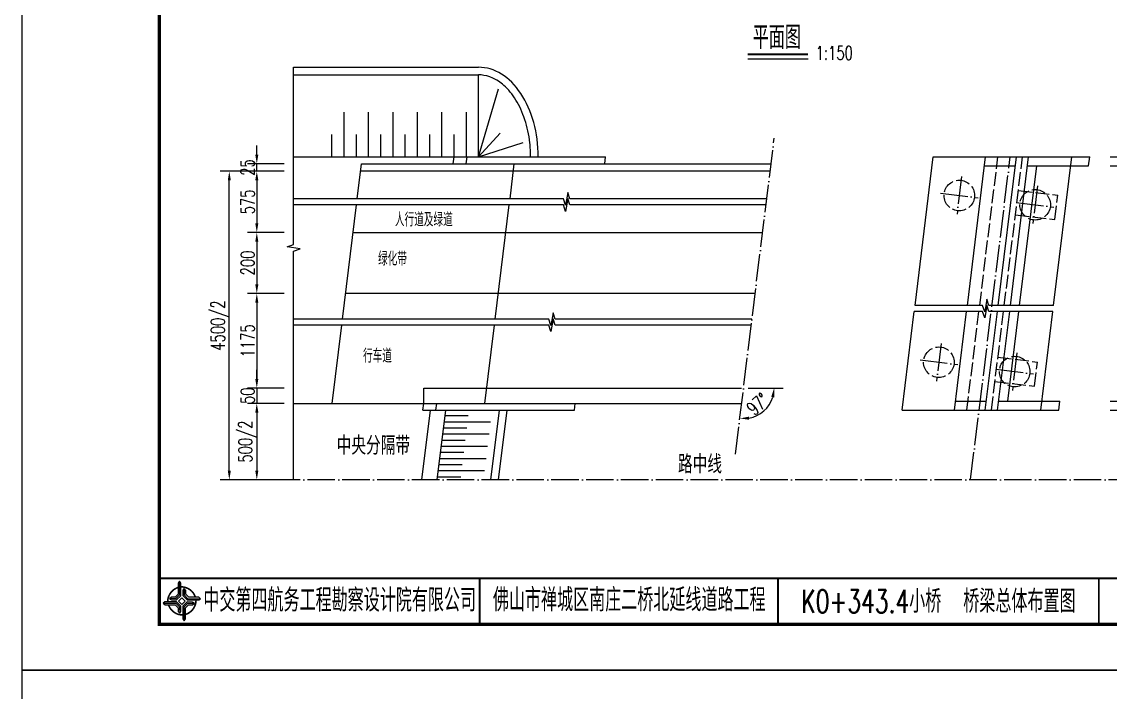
# Model space of a CAD drawing. Header units: millimetres. Extents: x -51 to 12129, y -1309 to -715.
# Drawn here: x -50.7 to 186.8, y -1016.5 to -870.3 of the extents above; entities that cross this region are included whole.
import ezdxf
from ezdxf.enums import TextEntityAlignment as Align

# ---------------------------------------------------------------- set-up
doc = ezdxf.new("R2010")
doc.units = ezdxf.units.MM
doc.header["$LTSCALE"] = 0.25
doc.linetypes.add('ACAD_ISO02W100', pattern=[15, 12, -3])
doc.linetypes.add('ACAD_ISO04W100', pattern=[30, 24, -3, 0, -3])
for name, color, linetype in [('中心线', 3, 'ACAD_ISO04W100'), ('图框', 7, 'Continuous'), ('尺寸标注', 2, 'Continuous'), ('文字', 7, 'Continuous'), ('文字字符', 7, 'Continuous'), ('标注', 4, 'Continuous'), ('粗虚线', 1, 'Continuous'), ('轮廓线', 1, 'Continuous')]:
    doc.layers.add(name, color=color, linetype=linetype)
doc.styles.get("Standard").update_dxf_attribs({"font": 'simplex1.shx', "width": 0.7, "bigfont": 'hztxt.shx'})
doc.dimstyles.new('比例1：150', dxfattribs={"dimtxt": 3, "dimasz": 2, "dimexe": 2, "dimexo": 1, "dimgap": 0.5, "dimtad": 1, "dimlfac": 15, "dimzin": 13, "dimdsep": 46, "dimtxsty": 'Standard', "dimcen": -0.09, "dimclrd": 256, "dimclre": 256, "dimclrt": 7, "dimaunit": 1, "dimadec": 0, "dimazin": 2, "dimtfac": 0.0005, "dimtix": 1, "dimtmove": 2, "dimatfit": 3, "dimfxl": 0, "dimtolj": 1, "dimtzin": 13, "dimarcsym": 0})
doc.dimstyles.new('比例1：200', dxfattribs={"dimtxt": 3, "dimasz": 2, "dimexe": 2, "dimexo": 1, "dimgap": 0.5, "dimtad": 1, "dimlfac": 20, "dimzin": 13, "dimdsep": 46, "dimtxsty": 'Standard', "dimcen": -0.09, "dimclrd": 256, "dimclre": 256, "dimclrt": 7, "dimaunit": 1, "dimadec": 0, "dimazin": 2, "dimtfac": 0.0005, "dimtix": 1, "dimtmove": 2, "dimatfit": 3, "dimfxl": 0, "dimtolj": 1, "dimtzin": 13, "dimarcsym": 0})

# ---------------------------------------------------------------- blocks, each defined once
blk = doc.blocks.new('tb')
at = {"lineweight": -3}
h = blk.add_hatch(color=256, dxfattribs=at)
h.paths.add_polyline_path([(-1.23, -0.13), (-3.78, -0.14), (-4.14, -0.41), (-1.4, -0.44), (-0.56, -1.24), (-0.54, -2.62), (-0.27, -2.2), (-0.26, -1.06)])
h.paths.add_polyline_path([(0.13, -1.08), (0.14, -3.86), (0.41, -4.26), (0.44, -1.24), (1.25, -0.43), (2.66, -0.43), (2.26, -0.16), (1.07, -0.15)])
h.paths.add_polyline_path([(1.08, 0.3), (3.62, 0.3), (4.02, 0.56), (1.25, 0.57), (0.43, 1.39), (0.43, 2.8), (0.16, 2.41), (0.15, 1.24)])
h.paths.add_polyline_path([(-0.28, 1.21), (-0.28, 3.99), (-0.56, 4.39), (-0.57, 1.41), (-1.38, 0.6), (-2.74, 0.56), (-2.33, 0.3), (-1.2, 0.29)])
for p, q in [((-0.56, 4.39), (-0.57, 1.41)), ((0.43, 2.8), (0.43, 1.39)), ((-1.38, 0.6), (-2.74, 0.56)), ((-0.57, 1.41), (-1.38, 0.6)), ((0.43, 1.39), (1.25, 0.57)), ((1.25, 0.57), (4.02, 0.56)), ((-4.14, -0.41), (-1.4, -0.44)), ((-1.4, -0.44), (-0.56, -1.24)), ((-0.56, -1.24), (-0.54, -2.62)), ((0.41, -4.26), (0.44, -1.24)), ((0.44, -1.24), (1.25, -0.43)), ((1.25, -0.43), (2.66, -0.43))]:
    blk.add_line(p, q, dxfattribs=at)
at = {"lineweight": -3, "const_width": 0.35, "flags": 128}
for points in [[(-0.9, 3.02, 0.324167), (-3.16, -0.14)], [(2.88, 0.92, 0.324403), (-0.24, 3.15)], [(0.75, -2.86, 0.325418), (3.02, 0.26)], [(-2.98, -0.76, 0.322976), (0.14, -2.98)]]:
    blk.add_lwpolyline(points, format="xyb", dxfattribs=at)
at = {"lineweight": -3, "flags": 128}
for points in [[(-0.9, 3.99), (-0.9, 1.58), (-1.53, 0.91), (-2.34, 0.91), (-2.74, 0.56), (-2.33, 0.3), (-1.2, 0.29), (-0.28, 1.21), (-0.28, 3.99), (-0.56, 4.39)], [(3.62, 0.92), (1.43, 0.92), (0.77, 1.54), (0.77, 2.38), (0.43, 2.8), (0.16, 2.41), (0.15, 1.24), (1.08, 0.3), (3.62, 0.3), (4.02, 0.56)], [(-0.04, 0.77), (0.68, 0.04), (-0.04, -0.69), (-0.77, 0.05)], [(-3.73, -0.76), (-1.54, -0.76), (-0.89, -1.39), (-0.89, -2.21), (-0.54, -2.62), (-0.27, -2.2), (-0.26, -1.06), (-1.23, -0.13), (-3.78, -0.14), (-4.14, -0.41)], [(0.75, -3.85), (0.75, -1.43), (1.4, -0.78), (2.26, -0.78), (2.66, -0.43), (2.26, -0.16), (1.07, -0.15), (0.13, -1.08), (0.14, -3.86), (0.41, -4.26)]]:
    blk.add_lwpolyline(points, close=True, dxfattribs=at)
blk = doc.blocks.new('*D1186')
at = {"layer": 'Defpoints', "color": 0}
for p in [(0.61, -901.21), (17.31, -901.21), (17.31, -902.87)]:
    blk.add_point(p, dxfattribs=at)
at = {"layer": '标注', "lineweight": -2}
for p, q in [((0.61, -899.21), (0.61, -897.21)), ((6.61, -901.21), (-1.39, -901.21)), ((0.61, -902.87), (0.61, -901.21)), ((6.61, -902.87), (-1.39, -902.87)), ((0.61, -904.87), (0.61, -906.87))]:
    blk.add_line(p, q, dxfattribs=at)
at = {"layer": '标注'}
for points in [[(0.28, -899.21), (0.95, -899.21), (0.61, -901.21)], [(0.28, -904.87), (0.95, -904.87), (0.61, -902.87)]]:
    blk.add_solid(points, dxfattribs=at)
at = {"layer": '标注', "color": 7, "insert": (-1.39, -902.04), "char_height": 3, "attachment_point": 5, "rotation": 90}
blk.add_mtext('\\A1;25', dxfattribs=at)
blk = doc.blocks.new('*D1187')
at = {"layer": 'Defpoints', "color": 0}
for p in [(16.64, -902.87), (0.61, -916.21), (16.64, -916.21)]:
    blk.add_point(p, dxfattribs=at)
at = {"layer": '标注', "lineweight": -2}
for p, q in [((6.61, -902.87), (-1.39, -902.87)), ((0.61, -904.87), (0.61, -914.21)), ((6.61, -916.21), (-1.39, -916.21))]:
    blk.add_line(p, q, dxfattribs=at)
at = {"layer": '标注'}
for points in [[(0.28, -904.87), (0.95, -904.87), (0.61, -902.87)], [(0.28, -914.21), (0.95, -914.21), (0.61, -916.21)]]:
    blk.add_solid(points, dxfattribs=at)
at = {"layer": '标注', "color": 7, "insert": (-1.39, -909.54), "char_height": 3, "attachment_point": 5, "rotation": 90}
blk.add_mtext('\\A1;575', dxfattribs=at)
blk = doc.blocks.new('*D1188')
at = {"layer": 'Defpoints', "color": 0}
for p in [(16.64, -916.21), (0.61, -929.54), (16.64, -929.54)]:
    blk.add_point(p, dxfattribs=at)
at = {"layer": '标注', "lineweight": -2}
for p, q in [((6.61, -916.21), (-1.39, -916.21)), ((0.61, -918.21), (0.61, -927.54)), ((6.61, -929.54), (-1.39, -929.54))]:
    blk.add_line(p, q, dxfattribs=at)
at = {"layer": '标注'}
for points in [[(0.28, -918.21), (0.95, -918.21), (0.61, -916.21)], [(0.28, -927.54), (0.95, -927.54), (0.61, -929.54)]]:
    blk.add_solid(points, dxfattribs=at)
at = {"layer": '标注', "color": 7, "insert": (-1.39, -922.87), "char_height": 3, "attachment_point": 5, "rotation": 90}
blk.add_mtext('\\A1;200', dxfattribs=at)
blk = doc.blocks.new('*D1189')
at = {"layer": 'Defpoints', "color": 0}
for p in [(16.64, -929.54), (0.61, -950.14), (29.02, -950.14)]:
    blk.add_point(p, dxfattribs=at)
at = {"layer": '标注', "lineweight": -2}
for p, q in [((6.61, -929.54), (-1.39, -929.54)), ((0.61, -931.54), (0.61, -948.14)), ((6.61, -950.14), (-1.39, -950.14))]:
    blk.add_line(p, q, dxfattribs=at)
at = {"layer": '标注'}
for points in [[(0.28, -931.54), (0.95, -931.54), (0.61, -929.54)], [(0.28, -948.14), (0.95, -948.14), (0.61, -950.14)]]:
    blk.add_solid(points, dxfattribs=at)
at = {"layer": '标注', "color": 7, "insert": (-1.39, -939.84), "char_height": 3, "attachment_point": 5, "rotation": 90}
blk.add_mtext('\\A1;1175', dxfattribs=at)
blk = doc.blocks.new('*D1190')
at = {"layer": 'Defpoints', "color": 0}
for p in [(29.02, -950.14), (0.61, -953.48), (29.02, -953.48)]:
    blk.add_point(p, dxfattribs=at)
at = {"layer": '标注', "lineweight": -2}
for p, q in [((0.61, -948.14), (0.61, -946.14)), ((6.61, -950.14), (-1.39, -950.14)), ((0.61, -950.14), (0.61, -953.48)), ((6.61, -953.48), (-1.39, -953.48)), ((0.61, -955.48), (0.61, -957.48))]:
    blk.add_line(p, q, dxfattribs=at)
at = {"layer": '标注'}
for points in [[(0.28, -948.14), (0.95, -948.14), (0.61, -950.14)], [(0.28, -955.48), (0.95, -955.48), (0.61, -953.48)]]:
    blk.add_solid(points, dxfattribs=at)
at = {"layer": '标注', "color": 7, "insert": (-1.39, -951.81), "char_height": 3, "attachment_point": 5, "rotation": 90}
blk.add_mtext('\\A1;50', dxfattribs=at)
blk = doc.blocks.new('*D1191')
at = {"layer": 'Defpoints', "color": 0}
for p in [(21.97, -953.48), (0.61, -970.14), (21.97, -970.14)]:
    blk.add_point(p, dxfattribs=at)
at = {"layer": '标注', "lineweight": -2}
for p, q in [((6.61, -953.48), (-1.39, -953.48)), ((0.61, -955.48), (0.61, -968.14)), ((6.61, -970.14), (-1.39, -970.14))]:
    blk.add_line(p, q, dxfattribs=at)
at = {"layer": '标注'}
for points in [[(0.28, -955.48), (0.95, -955.48), (0.61, -953.48)], [(0.28, -968.14), (0.95, -968.14), (0.61, -970.14)]]:
    blk.add_solid(points, dxfattribs=at)
at = {"layer": '标注', "color": 7, "insert": (-1.39, -961.81), "char_height": 3, "attachment_point": 5, "rotation": 90}
blk.add_mtext('\\A1;500/2', dxfattribs=at)
blk = doc.blocks.new('*D1192')
at = {"layer": 'Defpoints', "color": 0}
for p in [(-5.39, -902.87), (15.31, -902.87), (10.26, -970.14)]:
    blk.add_point(p, dxfattribs=at)
at = {"layer": '标注', "lineweight": -2}
for p, q in [((0.61, -902.87), (-7.39, -902.87)), ((-5.39, -968.14), (-5.39, -904.87)), ((0.61, -970.14), (-7.39, -970.14))]:
    blk.add_line(p, q, dxfattribs=at)
at = {"layer": '标注'}
for points in [[(-5.72, -904.87), (-5.05, -904.87), (-5.39, -902.87)], [(-5.72, -968.14), (-5.05, -968.14), (-5.39, -970.14)]]:
    blk.add_solid(points, dxfattribs=at)
at = {"layer": '标注', "color": 7, "insert": (-7.39, -936.51), "char_height": 3, "attachment_point": 5, "rotation": 90}
blk.add_mtext('\\A1;4500/2', dxfattribs=at)
blk = doc.blocks.new('*D1202')
at = {"layer": 'Defpoints', "color": 0}
for p in [(183.69, -899.71), (183.44, -901.71), (192.83, -901.71)]:
    blk.add_point(p, dxfattribs=at)
at = {"layer": '标注', "lineweight": -2}
for p, q in [((192.83, -897.71), (192.83, -895.71)), ((186.83, -899.71), (194.83, -899.71)), ((192.83, -899.71), (192.83, -901.71)), ((186.83, -901.71), (194.83, -901.71)), ((192.83, -903.71), (192.83, -905.71))]:
    blk.add_line(p, q, dxfattribs=at)
at = {"layer": '标注'}
for points in [[(192.49, -897.71), (193.16, -897.71), (192.83, -899.71)], [(192.49, -903.71), (193.16, -903.71), (192.83, -901.71)]]:
    blk.add_solid(points, dxfattribs=at)
at = {"layer": '标注', "color": 7, "insert": (190.83, -900.71), "char_height": 3, "attachment_point": 5, "rotation": 90}
blk.add_mtext('\\A1;30', dxfattribs=at)
blk = doc.blocks.new('*D1203')
at = {"layer": 'Defpoints', "color": 0}
for p in [(183.44, -901.71), (177.15, -952.98), (192.83, -952.98)]:
    blk.add_point(p, dxfattribs=at)
at = {"layer": '标注', "lineweight": -2}
for p, q in [((186.83, -901.71), (194.83, -901.71)), ((192.83, -903.71), (192.83, -950.98)), ((186.83, -952.98), (194.83, -952.98))]:
    blk.add_line(p, q, dxfattribs=at)
at = {"layer": '标注'}
for points in [[(192.49, -903.71), (193.16, -903.71), (192.83, -901.71)], [(192.49, -950.98), (193.16, -950.98), (192.83, -952.98)]]:
    blk.add_solid(points, dxfattribs=at)
at = {"layer": '标注', "color": 7, "insert": (190.83, -927.34), "char_height": 3, "attachment_point": 5, "rotation": 90}
blk.add_mtext('\\A1;2010', dxfattribs=at)
blk = doc.blocks.new('*D1204')
at = {"layer": 'Defpoints', "color": 0}
for p in [(177.15, -952.98), (177.15, -954.98), (192.83, -954.98)]:
    blk.add_point(p, dxfattribs=at)
at = {"layer": '标注', "lineweight": -2}
for p, q in [((192.83, -950.98), (192.83, -948.98)), ((186.83, -952.98), (194.83, -952.98)), ((192.83, -952.98), (192.83, -954.98)), ((186.83, -954.98), (194.83, -954.98)), ((192.83, -956.98), (192.83, -958.98))]:
    blk.add_line(p, q, dxfattribs=at)
at = {"layer": '标注'}
for points in [[(192.49, -950.98), (193.16, -950.98), (192.83, -952.98)], [(192.49, -956.98), (193.16, -956.98), (192.83, -954.98)]]:
    blk.add_solid(points, dxfattribs=at)
at = {"layer": '标注', "color": 7, "insert": (190.83, -953.98), "char_height": 3, "attachment_point": 5, "rotation": 90}
blk.add_mtext('\\A1;30', dxfattribs=at)
blk = doc.blocks.new('*D1259')
at = {"lineweight": -2}
blk.add_line((107.81, -950.14), (115.49, -950.14), dxfattribs=at)
blk.add_arc((106.81, -950.14), 6.68, 280.2187, 342.7813, dxfattribs=at)
for points in [[(112.86, -952.07), (113.52, -952.17), (113.49, -950.14)], [(108, -957.05), (107.98, -956.38), (105.99, -956.77)]]:
    blk.add_solid(points)
at = {"layer": 'Defpoints', "color": 0}
for p in [(113.5, -895.64), (37.05, -950.14), (106.4, -950.14), (109.67, -956.18), (105.04, -964.58)]:
    blk.add_point(p, dxfattribs=at)
at = {"color": 7, "insert": (109.91, -953.65), "char_height": 3, "attachment_point": 5, "rotation": 41.5}
blk.add_mtext('\\A1;97°', dxfattribs=at)
blk = doc.blocks.new('123')
at = {"layer": '图框', "color": 2}
blk.add_lwpolyline([(369.33, -1011.65), (369.33, -714.65), (-50.67, -714.65), (-50.67, -1011.65)], close=True, dxfattribs=at)

msp = doc.modelspace()

# ---------------------------------------------------------------- linework, layer by layer
for points, const_width in [([(359.33091, -724.65472), (-20.66909, -724.65472), (-20.66909, -1001.65472), (359.33091, -1001.65472), (359.33091, -724.65472)], 0.7), ([(-20.66909, -991.65472), (359.33091, -991.65472)], 0.4)]:
    msp.add_lwpolyline(points, dxfattribs=dict(const_width=const_width))
at = {"ltscale": 2}
for points in [[(8.64925, -970.14332), (8.64925, -920.25733), (10.04925, -919.79067), (7.24925, -919.324), (8.64925, -918.85733), (8.64925, -880.17418)], [(111.87602, -908.87418), (68.93009, -908.87418), (68.46342, -907.47418), (67.99675, -910.27418), (67.53009, -908.87418), (8.64925, -908.87418)], [(111.71231, -910.20752), (68.93009, -910.20752), (68.46342, -908.80752), (67.99675, -911.60752), (67.53009, -910.20752), (8.64925, -910.20752)], [(174.45487, -932.12336), (160.35863, -932.12336), (159.89197, -930.72336), (159.4253, -933.52336), (158.95863, -932.12336), (144.22954, -932.12336)], [(174.29116, -933.45669), (160.35863, -933.45669), (159.89197, -932.05669), (159.4253, -934.85669), (158.95863, -933.45669), (144.06582, -933.45669)], [(108.65545, -935.10369), (65.70951, -935.10369), (65.24284, -933.70369), (64.77618, -936.50369), (64.30951, -935.10369), (8.64925, -935.10369)], [(108.49173, -936.43702), (65.70951, -936.43702), (65.24284, -935.03702), (64.77618, -937.83702), (64.30951, -936.43702), (8.64925, -936.43702)]]:
    msp.add_lwpolyline(points, dxfattribs=at)
at = {"layer": '中心线'}
for p, q in [((105.03615, -964.58048), (113.5004, -895.64468)), ((156.35742, -970.10848), (165.00157, -899.70752)), ((154.39606, -904.02706), (153.38625, -912.25127)), ((170.93853, -906.05822), (169.92873, -914.28243)), ((149.77905, -907.63426), (158.00326, -908.64407)), ((166.32153, -909.66542), (174.54573, -910.67523)), ((149.92981, -940.40173), (148.92, -948.62594)), ((166.47228, -942.4329), (165.46248, -950.6571)), ((145.3128, -944.00894), (153.53701, -945.01874)), ((161.85528, -946.0401), (170.07949, -947.0499)), ((192.45827, -970.14332), (4.63412, -970.14332))]:
    msp.add_line(p, q, dxfattribs=at)
at = {"layer": '图框', "const_width": 0.4}
for points in [[(49.22434, -991.65472), (49.22434, -1001.65472)], [(114.33091, -1001.65472), (114.33091, -991.65472)], [(184.33091, -1001.65472), (184.33091, -991.65472)]]:
    msp.add_lwpolyline(points, dxfattribs=at)
at = {"layer": '尺寸标注', "linetype": 'Continuous'}
for p, q in [((49.00155, -899.70752), (53.32871, -884.90547)), ((19.66822, -899.70752), (19.66822, -889.94085)), ((25.00155, -899.70752), (25.00155, -889.94085)), ((30.33488, -899.70752), (30.33488, -889.94085)), ((35.66822, -899.70752), (35.66822, -889.94085)), ((41.00155, -899.70752), (41.00155, -889.94085)), ((46.33488, -899.70752), (46.33488, -889.94085)), ((17.00155, -899.70752), (17.00155, -894.82418)), ((22.33488, -899.70752), (22.33488, -894.82418)), ((27.66822, -899.70752), (27.66822, -894.82418)), ((33.00155, -899.70752), (33.00155, -894.82418)), ((38.33488, -899.70752), (38.33488, -894.82418)), ((43.66822, -899.70752), (43.66822, -894.82418)), ((49.00155, -899.70752), (53.71139, -894.58176)), ((49.00155, -899.70752), (58.73121, -896.62258)), ((41.71877, -956.14332), (46.75632, -956.14332)), ((41.39135, -958.80998), (46.4289, -958.80998)), ((41.55506, -957.47665), (51.63016, -957.47665)), ((41.06392, -961.47665), (46.10147, -961.47665)), ((41.22763, -960.14332), (51.30273, -960.14332)), ((40.73649, -964.14332), (45.77404, -964.14332)), ((40.90021, -962.80998), (50.97531, -962.80998)), ((40.57278, -965.47665), (50.64788, -965.47665)), ((40.24536, -968.14332), (50.32046, -968.14332)), ((40.40907, -966.80998), (45.44662, -966.80998)), ((40.08164, -969.47665), (45.11919, -969.47665))]:
    msp.add_line(p, q, dxfattribs=at)
at = {"layer": '文字'}
msp.add_line((107.74356, -878.34415), (120.90118, -878.34415), dxfattribs=at)
at = {"layer": '文字', "const_width": 0.4}
msp.add_lwpolyline([(107.74356, -877.34415), (120.90118, -877.34415)], dxfattribs=at)
at = {"layer": '粗虚线', "linetype": 'ACAD_ISO02W100'}
for p, q in [((158.33471, -932.12336), (162.31488, -899.70752)), ((163.7081, -932.12336), (167.68826, -899.70752)), ((166.78843, -907.03606), (175.3905, -908.09226)), ((174.74053, -913.38584), (175.3905, -908.09226)), ((166.13846, -912.32964), (174.74053, -913.38584)), ((155.52868, -954.97665), (158.171, -933.45669)), ((160.90207, -954.97665), (163.54438, -933.45669)), ((162.32218, -943.41073), (170.92425, -944.46693)), ((170.27428, -949.76051), (170.92425, -944.46693)), ((161.67221, -948.70431), (170.27428, -949.76051))]:
    msp.add_line(p, q, dxfattribs=at)
for centre in [(153.89116, -908.13917), (170.43363, -910.17033), (149.42491, -944.51384), (165.96738, -946.545)]:
    msp.add_circle(centre, 3.33333, dxfattribs=at)
at = {"layer": '轮廓线'}
for p, q in [((8.64925, -880.17418), (49.00155, -880.17418)), ((8.64925, -881.84085), (49.00155, -881.84085)), ((49.00155, -899.70752), (49.00155, -881.84085)), ((8.64925, -899.70752), (76.70768, -899.70752)), ((43.46404, -901.20752), (43.64822, -899.70752)), ((46.2982, -901.20752), (46.48238, -899.70752)), ((76.5235, -901.20752), (76.70768, -899.70752)), ((144.22954, -932.12336), (148.2097, -899.70752)), ((148.2097, -899.70752), (182.3549, -899.70752)), ((155.64807, -932.12336), (159.62824, -899.70752)), ((162.35474, -932.12336), (166.3349, -899.70752)), ((165.0414, -932.12336), (169.02157, -899.70752)), ((174.45487, -932.12336), (178.43503, -899.70752)), ((182.10933, -901.70752), (182.3549, -899.70752)), ((22.52269, -908.87418), (23.46404, -901.20752)), ((23.46404, -901.20752), (112.81737, -901.20752)), ((55.85602, -908.87418), (56.79737, -901.20752)), ((159.38267, -901.70752), (166.08933, -901.70752)), ((167.05642, -932.12336), (170.79102, -901.70752)), ((168.776, -901.70752), (182.10933, -901.70752)), ((112.61273, -902.87418), (23.2594, -902.87418)), ((19.30211, -935.10369), (22.35898, -910.20752)), ((52.63545, -935.10369), (55.69231, -910.20752)), ((21.62227, -916.20752), (110.9756, -916.20752)), ((109.33848, -929.54085), (19.98514, -929.54085)), ((141.4235, -954.97665), (144.06582, -933.45669)), ((152.84204, -954.97665), (155.48436, -933.45669)), ((159.54871, -954.97665), (162.19102, -933.45669)), ((162.23537, -954.97665), (164.87769, -933.45669)), ((164.49596, -952.97665), (166.89271, -933.45669)), ((171.64884, -954.97665), (174.29116, -933.45669)), ((17.0462, -953.47665), (19.1384, -936.43702)), ((50.37953, -953.47665), (52.47173, -936.43702)), ((37.0462, -950.14332), (106.39953, -950.14332)), ((37.0462, -953.47665), (37.0462, -950.14332)), ((8.64925, -953.47665), (106.39953, -953.47665)), ((36.86202, -954.97665), (37.0462, -953.47665)), ((39.69618, -954.97665), (39.88036, -953.47665)), ((69.92148, -954.97665), (70.10566, -953.47665)), ((153.08761, -952.97665), (159.79428, -952.97665)), ((162.48094, -952.97665), (175.81428, -952.97665)), ((175.56871, -954.97665), (175.81428, -952.97665)), ((36.64142, -970.14332), (38.50365, -954.97665)), ((36.86202, -954.97665), (69.92148, -954.97665)), ((39.99979, -970.14332), (41.86202, -954.97665)), ((51.69394, -970.14332), (53.55617, -954.97665)), ((53.37312, -970.14332), (55.23535, -954.97665)), ((141.4235, -954.97665), (175.56871, -954.97665))]:
    msp.add_line(p, q, dxfattribs=at)
msp.add_ellipse((49.00155, -899.70752), major_axis=(0, 19.53333), ratio=0.666552901, start_param=4.71238898, end_param=6.283185307, dxfattribs=at)
msp.add_open_spline([(60.35488, -899.70752), (60.35488, -898.67825), (60.29721, -897.64901), (59.98569, -894.8868), (59.61881, -893.18575), (58.58607, -890.03367), (57.92026, -888.58331), (56.36712, -886.06247), (55.4804, -884.99303), (53.74686, -883.45011), (52.91829, -882.90736), (51.23985, -882.14657), (50.39048, -881.92713), (49.36179, -881.84779), (49.18167, -881.84085), (49.00155, -881.84085)], degree=3, knots=[4.71238898, 4.71238898, 4.71238898, 4.71238898, 4.87999938, 4.87999938, 5.169245739, 5.169245739, 5.458492098, 5.458492098, 5.747738457, 5.747738457, 5.989778264, 5.989778264, 6.231818071, 6.231818071, 6.283185307, 6.283185307, 6.283185307, 6.283185307], dxfattribs=at)

# ---------------------------------------------------------------- block references
at = {"lineweight": -3}
msp.add_blockref('tb', (-15.67336, -996.64938), dxfattribs=at)
at = {"layer": '标注'}
for p in [(0, 0), (0, -297)]:
    msp.add_blockref('123', p, dxfattribs=at)

# ---------------------------------------------------------------- texts
at = {"layer": '图框', "width": 0.7}
for s, p in [('中交第四航务工程勘察设计院有限公司', (18.69602, -996.40628)), ('佛山市禅城区南庄二桥北延线道路工程', (81.87517, -996.34002)), ('K0+343.4小桥  桥梁总体布置图', (149.33091, -996.65472))]:
    msp.add_text(s, height=5, dxfattribs=at).set_placement(p, align=Align.MIDDLE_CENTER)
at = {"layer": '文字', "width": 0.7}
for s, height, p in [('平面图', 5, (114.07825, -873.67401)), ('1:150', 3, (126.61546, -877.04506))]:
    msp.add_text(s, height=height, dxfattribs=at).set_placement(p, align=Align.MIDDLE_CENTER)
at = {"layer": '文字字符'}
for s, height, width, p in [('人行道及绿道', 3, 0.7, (37.05436, -913.2405)), ('绿化带', 3, 0.7, (30.21506, -921.78006)), ('行车道', 3, 0.7, (26.94176, -942.95387)), ('中央分隔带', 4, 0.8, (26.04953, -962.4862)), ('路中线', 4, 0.8, (97.31489, -966.54448))]:
    msp.add_text(s, height=height, dxfattribs=dict(at, width=width)).set_placement(p, align=Align.MIDDLE)

# ---------------------------------------------------------------- dimensions: what is measured, and where the dimension line sits
dim = msp.add_angular_dim_2l(base=(109.66715, -956.18108), line1=((37.0462, -950.14332), (106.39953, -950.14332)), line2=((105.03615, -964.58048), (113.5004, -895.64468)), dimstyle='比例1：200')
dim.commit()
dim.dimension.update_dxf_attribs({"geometry": '*D1259', "text_midpoint": (109.90999, -953.64856)})
at = {"layer": '标注'}
for base, p1, p2, picture, middle in [((0.61325, -901.20752), (17.30642, -902.87418), (17.30642, -901.20752), '*D1186', (-1.38675, -902.04085)), ((192.82639, -901.70752), (183.68824, -899.70752), (183.44267, -901.70752), '*D1202', (190.82639, -900.70752)), ((0.61325, -929.54085), (16.64088, -916.20752), (16.64088, -929.54085), '*D1188', (-1.38675, -922.87418)), ((0.61325, -953.47665), (29.01851, -950.14332), (29.01851, -953.47665), '*D1190', (-1.38675, -951.80998)), ((192.82639, -954.97665), (177.14761, -952.97665), (177.14761, -954.97665), '*D1204', (190.82639, -953.97665))]:
    dim = msp.add_linear_dim(base=base, p1=p1, p2=p2, angle=90, dimstyle='比例1：150', dxfattribs=at)
    dim.commit()
    dim.dimension.update_dxf_attribs({"geometry": picture, "text_midpoint": middle})
for base, p1, p2, text, picture, middle in [((192.82639, -952.97665), (183.44267, -901.70752), (177.14761, -952.97665), '2010', '*D1203', (190.82639, -927.34208)), ((-5.38675, -902.87418), (10.26442, -970.14332), (15.30642, -902.87418), '4500/2', '*D1192', (-7.38675, -936.50875)), ((0.61325, -916.20752), (16.64088, -902.87418), (16.64088, -916.20752), '575', '*D1187', (-1.38675, -909.54085)), ((0.61325, -950.14332), (16.64088, -929.54085), (29.01851, -950.14332), '1175', '*D1189', (-1.38675, -939.84208)), ((0.61325, -970.14332), (21.96574, -953.47665), (21.96574, -970.14332), '500/2', '*D1191', (-1.38675, -961.80998))]:
    dim = msp.add_linear_dim(base=base, p1=p1, p2=p2, angle=90, text=text, dimstyle='比例1：150', dxfattribs=at)
    dim.commit()
    dim.dimension.update_dxf_attribs({"geometry": picture, "text_midpoint": middle})

doc.saveas('drawing.dxf')
